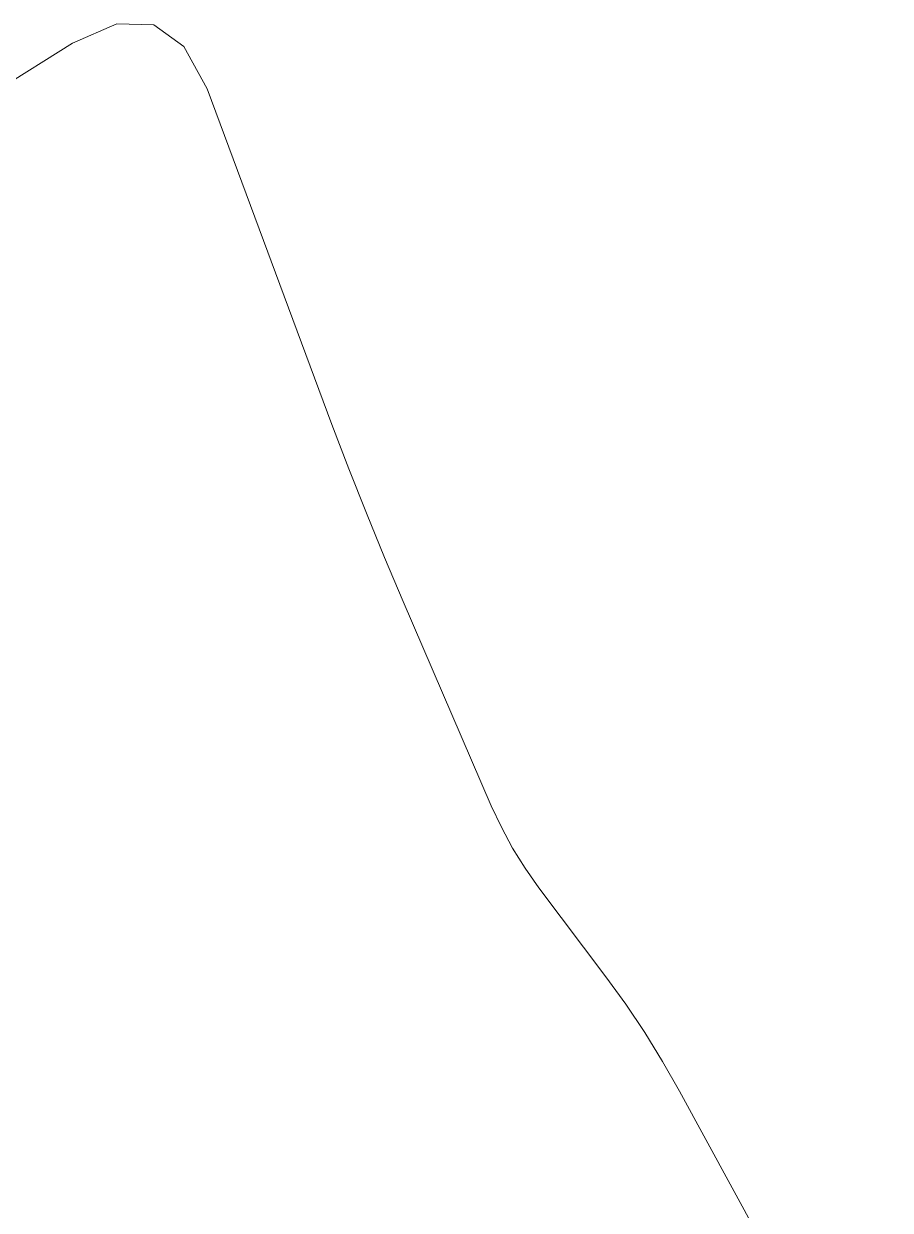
# Model space of a CAD drawing. Extents: x 2498567 to 2501210, y 7092229 to 7094464.
# Drawn here: x 2499631.29 to 2499635.5, y 7092935.84 to 7092941.6 of the extents above; entities that cross this region are included whole.
import ezdxf

# ---------------------------------------------------------------- set-up
doc = ezdxf.new("R2010")
doc.units = 0
doc.header["$MEASUREMENT"] = 0
doc.layers.add('Level 31', color=254, linetype='Continuous', lineweight=0)

msp = doc.modelspace()

# ---------------------------------------------------------------- linework, layer by layer
at = {"layer": 'Level 31', "color": 35, "linetype": 'Continuous', "lineweight": 13}
for p, q in [((2499631.7381, 7092941.6034), (2499631.5239, 7092941.5087)), ((2499631.9182, 7092941.5981), (2499631.7381, 7092941.6034)), ((2499632.0644, 7092941.4926), (2499631.9182, 7092941.5981)), ((2499631.5239, 7092941.5087), (2499630.7689, 7092941.0356)), ((2499632.1766, 7092941.2871), (2499632.0644, 7092941.4926)), ((2499632.7834, 7092939.6579), (2499632.1766, 7092941.2871)), ((2499632.8657, 7092939.4413), (2499632.7834, 7092939.6579)), ((2499632.9506, 7092939.2259), (2499632.8657, 7092939.4413)), ((2499633.0384, 7092939.0115), (2499632.9506, 7092939.2259)), ((2499633.1288, 7092938.7983), (2499633.0384, 7092939.0115)), ((2499633.5574, 7092937.8057), (2499633.1288, 7092938.7983)), ((2499633.6063, 7092937.701), (2499633.5574, 7092937.8057)), ((2499633.6611, 7092937.5997), (2499633.6063, 7092937.701)), ((2499633.7218, 7092937.5019), (2499633.6611, 7092937.5997)), ((2499633.7885, 7092937.4076), (2499633.7218, 7092937.5019)), ((2499634.1134, 7092936.9752), (2499633.7885, 7092937.4076)), ((2499634.2104, 7092936.8412), (2499634.1134, 7092936.9752)), ((2499634.3023, 7092936.704), (2499634.2104, 7092936.8412)), ((2499634.3892, 7092936.5636), (2499634.3023, 7092936.704)), ((2499634.4711, 7092936.4199), (2499634.3892, 7092936.5636)), ((2499635.495, 7092934.5447), (2499634.4711, 7092936.4199))]:
    msp.add_line(p, q, dxfattribs=at)

doc.saveas('drawing.dxf')
